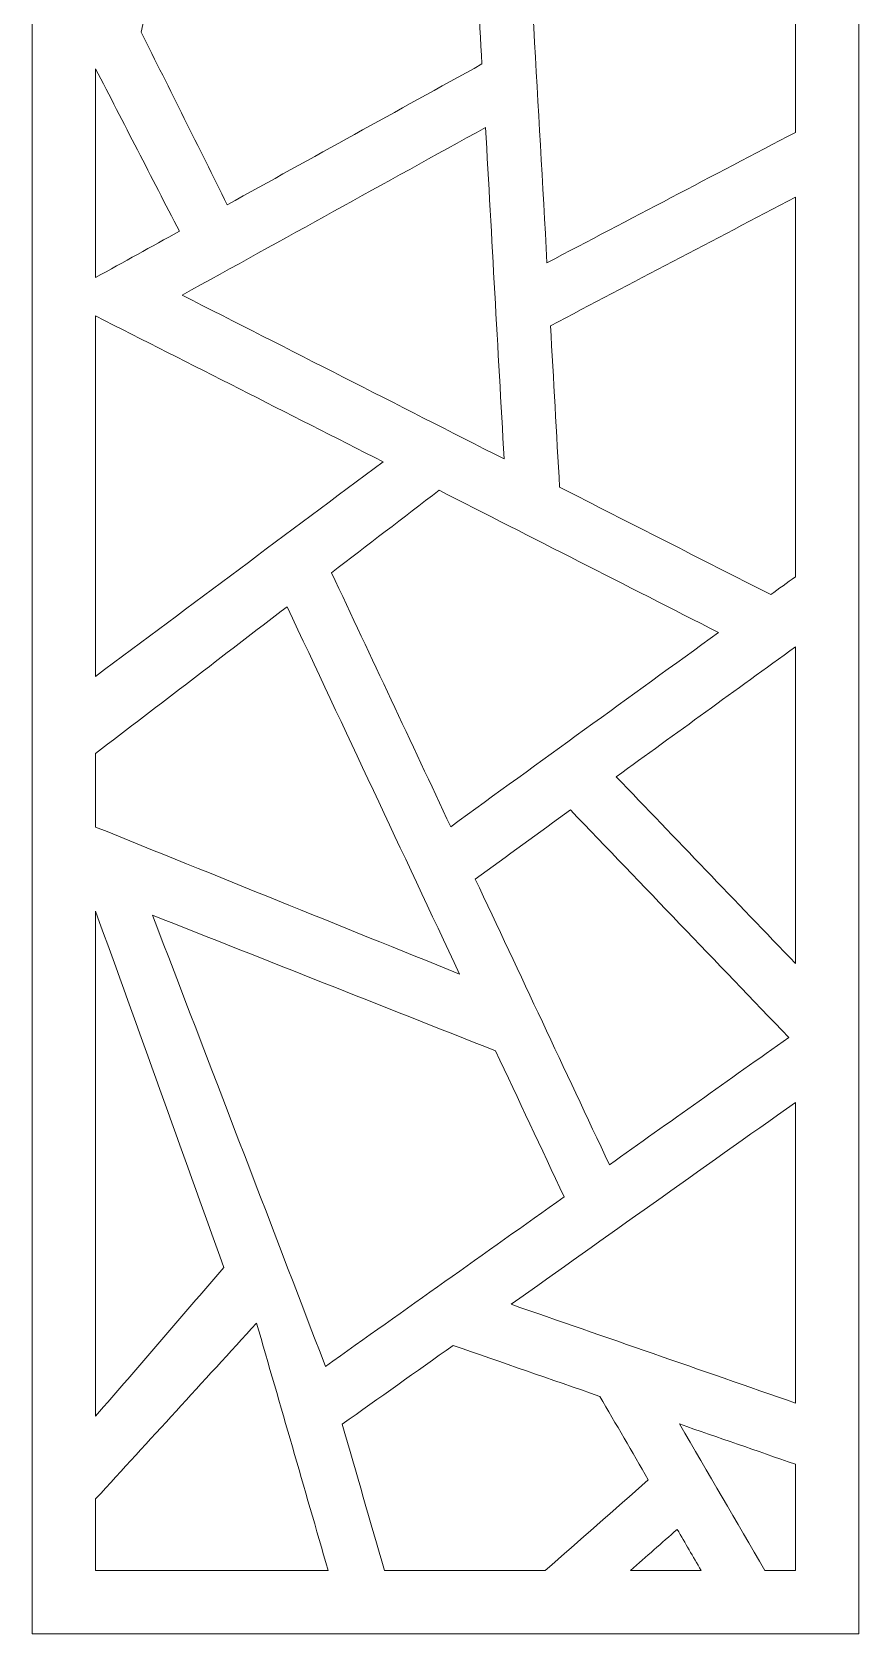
# Model space of a CAD drawing. Header units: centimetres. Extents: x 10.1 to 19.8, y -9.5 to 9.5.
# Drawn here: x 13.138 to 15.235, y -9.541 to -5.479 of the extents above; entities that cross this region are included whole.
import ezdxf

# ---------------------------------------------------------------- set-up
doc = ezdxf.new("R2010")
doc.units = ezdxf.units.CM
doc.header["$MEASUREMENT"] = 0
doc.layers.add('layer 1', color=7, linetype='Continuous')

msp = doc.modelspace()

# ---------------------------------------------------------------- linework, layer by layer
at = {"layer": 'layer 1', "color": 250, "lineweight": 9}
for points, knots in [([(15.23504, 9.45797), (15.23504, 3.12507), (15.23504, -3.2078), (15.23504, -9.54069), (15.23504, -9.54069), (14.53613, -9.54069), (13.83724, -9.54069), (13.13835, -9.54069), (13.13835, -9.54069), (13.13835, -3.2078), (13.13835, 3.12507), (13.13835, 9.45797), (13.13835, 9.45797), (13.19206, 9.45797), (13.24585, 9.45797), (13.29963, 9.45797), (13.29963, 9.45797), (13.29963, 9.42098), (13.29963, 9.38398), (13.29963, 9.34699), (13.29963, 9.34699), (13.31465, 9.38403), (13.32972, 9.42107), (13.34478, 9.45809), (13.34478, 9.45809), (13.42294, 9.45834), (13.5011, 9.45852), (13.57931, 9.45877), (13.57931, 9.45877), (13.57396, 9.44035), (13.56866, 9.42191), (13.56331, 9.40351), (13.56331, 9.40351), (13.60819, 9.42164), (13.65303, 9.43981), (13.69791, 9.45791), (13.69791, 9.45791), (13.82915, 9.45836), (13.96044, 9.45884), (14.0917, 9.45931), (14.0917, 9.45931), (13.82768, 9.35261), (13.56363, 9.24588), (13.29963, 9.13919), (13.29963, 9.13919), (13.29963, 9.07703), (13.29963, 9.01489), (13.29963, 8.95272), (13.29963, 8.95272), (13.46146, 8.82871), (13.62333, 8.70469), (13.78518, 8.58063), (13.78518, 8.58063), (13.9226, 8.8734), (14.06003, 9.16615), (14.19743, 9.4589), (14.19743, 9.4589), (14.2482, 9.45845), (14.29897, 9.45793), (14.34974, 9.45743), (14.34974, 9.45743), (14.32054, 9.39531), (14.29136, 9.33314), (14.2622, 9.27098), (14.2622, 9.27098), (14.34268, 9.2126), (14.42317, 9.15426), (14.50366, 9.0959), (14.50366, 9.0959), (14.61966, 9.21683), (14.7357, 9.33779), (14.85174, 9.45872), (14.85174, 9.45872), (14.91653, 9.45791), (14.9813, 9.45709), (15.0461, 9.45625), (15.0461, 9.45625), (14.90393, 9.30809), (14.7618, 9.1599), (14.61966, 9.01178), (14.61966, 9.01178), (14.77104, 8.90199), (14.92238, 8.79225), (15.07376, 8.68249), (15.07376, 8.68249), (15.07376, 8.94098), (15.07376, 9.19948), (15.07376, 9.45797), (15.07376, 9.45797), (15.12754, 9.45797), (15.18128, 9.45797), (15.23504, 9.45797)], [0, 0, 0, 0, 0.0416667, 0.0416667, 0.0416667, 0.0416667, 0.0833333, 0.0833333, 0.0833333, 0.0833333, 0.125, 0.125, 0.125, 0.125, 0.1666667, 0.1666667, 0.1666667, 0.1666667, 0.2083333, 0.2083333, 0.2083333, 0.2083333, 0.25, 0.25, 0.25, 0.25, 0.2916667, 0.2916667, 0.2916667, 0.2916667, 0.3333333, 0.3333333, 0.3333333, 0.3333333, 0.375, 0.375, 0.375, 0.375, 0.4166667, 0.4166667, 0.4166667, 0.4166667, 0.4583333, 0.4583333, 0.4583333, 0.4583333, 0.5, 0.5, 0.5, 0.5, 0.5416667, 0.5416667, 0.5416667, 0.5416667, 0.5833333, 0.5833333, 0.5833333, 0.5833333, 0.625, 0.625, 0.625, 0.625, 0.6666667, 0.6666667, 0.6666667, 0.6666667, 0.7083333, 0.7083333, 0.7083333, 0.7083333, 0.75, 0.75, 0.75, 0.75, 0.7916667, 0.7916667, 0.7916667, 0.7916667, 0.8333333, 0.8333333, 0.8333333, 0.8333333, 0.875, 0.875, 0.875, 0.875, 0.9166667, 0.9166667, 0.9166667, 0.9166667, 1, 1, 1, 1]), ([(13.63341, -5.91697), (13.84866, -5.79799), (14.06388, -5.67905), (14.27915, -5.56008), (14.27915, -5.56008), (14.2656, -5.31883), (14.25205, -5.0776), (14.23853, -4.83634), (14.23853, -4.83634), (14.13035, -4.8087), (14.02215, -4.781), (13.91395, -4.75338), (13.91395, -4.75338), (13.79363, -4.78736), (13.67328, -4.82134), (13.55296, -4.85537), (13.55296, -4.85537), (13.50697, -5.06328), (13.461, -5.27116), (13.41499, -5.47907), (13.41499, -5.47907), (13.48781, -5.62504), (13.56057, -5.77098), (13.63341, -5.91697)], [0, 0, 0, 0, 0.1428571, 0.1428571, 0.1428571, 0.1428571, 0.2857143, 0.2857143, 0.2857143, 0.2857143, 0.4285714, 0.4285714, 0.4285714, 0.4285714, 0.5714286, 0.5714286, 0.5714286, 0.5714286, 0.7142857, 0.7142857, 0.7142857, 0.7142857, 1, 1, 1, 1]), ([(15.07376, -5.04996), (14.84152, -4.99056), (14.60933, -4.93115), (14.37713, -4.87182), (14.37713, -4.87182), (14.39943, -5.26924), (14.4217, -5.6667), (14.44401, -6.06416), (14.44401, -6.06416), (14.65393, -5.95401), (14.86386, -5.84384), (15.07376, -5.73367), (15.07376, -5.73367), (15.07376, -5.50576), (15.07376, -5.27787), (15.07376, -5.04996)], [0, 0, 0, 0, 0.2, 0.2, 0.2, 0.2, 0.4, 0.4, 0.4, 0.4, 0.6, 0.6, 0.6, 0.6, 1, 1, 1, 1]), ([(13.29963, -6.10143), (13.37038, -6.06235), (13.44114, -6.02322), (13.51189, -5.98414), (13.51189, -5.98414), (13.44114, -5.84681), (13.37038, -5.70947), (13.29963, -5.57218), (13.29963, -5.57218), (13.29963, -5.74857), (13.29963, -5.92501), (13.29963, -6.10143)], [0, 0, 0, 0, 0.25, 0.25, 0.25, 0.25, 0.5, 0.5, 0.5, 0.5, 1, 1, 1, 1]), ([(13.51896, -6.14613), (13.79107, -6.28462), (14.06322, -6.42306), (14.33533, -6.56153), (14.33533, -6.56153), (14.31961, -6.28138), (14.30389, -6.00118), (14.28817, -5.72103), (14.28817, -5.72103), (14.03176, -5.86273), (13.77534, -6.00442), (13.51896, -6.14613)], [0, 0, 0, 0, 0.25, 0.25, 0.25, 0.25, 0.5, 0.5, 0.5, 0.5, 1, 1, 1, 1]), ([(15.07376, -5.89787), (14.8668, -6.00648), (14.65989, -6.11509), (14.45301, -6.2237), (14.45301, -6.2237), (14.46064, -6.36017), (14.4683, -6.49663), (14.47593, -6.6331), (14.47593, -6.6331), (14.65441, -6.72392), (14.83286, -6.81473), (15.01127, -6.90551), (15.01127, -6.90551), (15.03212, -6.89044), (15.05291, -6.87533), (15.07376, -6.86024), (15.07376, -6.86024), (15.07376, -6.53944), (15.07376, -6.21867), (15.07376, -5.89787)], [0, 0, 0, 0, 0.1666667, 0.1666667, 0.1666667, 0.1666667, 0.3333333, 0.3333333, 0.3333333, 0.3333333, 0.5, 0.5, 0.5, 0.5, 0.6666667, 0.6666667, 0.6666667, 0.6666667, 1, 1, 1, 1]), ([(13.29963, -7.11271), (13.54256, -6.93138), (13.78552, -6.75002), (14.02849, -6.56871), (14.02849, -6.56871), (13.78552, -6.4454), (13.54256, -6.32214), (13.29963, -6.19885), (13.29963, -6.19885), (13.29963, -6.50347), (13.29963, -6.80809), (13.29963, -7.11271)], [0, 0, 0, 0, 0.25, 0.25, 0.25, 0.25, 0.5, 0.5, 0.5, 0.5, 1, 1, 1, 1]), ([(13.89768, -6.84996), (13.99843, -7.06461), (14.0992, -7.27923), (14.19992, -7.49384), (14.19992, -7.49384), (14.42627, -7.32975), (14.6526, -7.16561), (14.87895, -7.00147), (14.87895, -7.00147), (14.64281, -6.88131), (14.40663, -6.7611), (14.17045, -6.64096), (14.17045, -6.64096), (14.07954, -6.7106), (13.9886, -6.78031), (13.89768, -6.84996)], [0, 0, 0, 0, 0.2, 0.2, 0.2, 0.2, 0.4, 0.4, 0.4, 0.4, 0.6, 0.6, 0.6, 0.6, 1, 1, 1, 1]), ([(13.29963, -7.49472), (13.60722, -7.61908), (13.91481, -7.74341), (14.22244, -7.86769), (14.22244, -7.86769), (14.07668, -7.5572), (13.93092, -7.24669), (13.78518, -6.93618), (13.78518, -6.93618), (13.62333, -7.06024), (13.46146, -7.18425), (13.29963, -7.30831), (13.29963, -7.30831), (13.29963, -7.37044), (13.29963, -7.4326), (13.29963, -7.49472)], [0, 0, 0, 0, 0.2, 0.2, 0.2, 0.2, 0.4, 0.4, 0.4, 0.4, 0.6, 0.6, 0.6, 0.6, 1, 1, 1, 1]), ([(15.07376, -7.03806), (14.92238, -7.1478), (14.77104, -7.25757), (14.61966, -7.36731), (14.61966, -7.36731), (14.77104, -7.5251), (14.92238, -7.68287), (15.07376, -7.84064), (15.07376, -7.84064), (15.07376, -7.57313), (15.07376, -7.30557), (15.07376, -7.03806)], [0, 0, 0, 0, 0.25, 0.25, 0.25, 0.25, 0.5, 0.5, 0.5, 0.5, 1, 1, 1, 1]), ([(14.6023, -8.35109), (14.75387, -8.2435), (14.90545, -8.13586), (15.05697, -8.02823), (15.05697, -8.02823), (14.87256, -7.83598), (14.68812, -7.64372), (14.50366, -7.45145), (14.50366, -7.45145), (14.42317, -7.50979), (14.34268, -7.56817), (14.2622, -7.62653), (14.2622, -7.62653), (14.37557, -7.86803), (14.48894, -8.10956), (14.6023, -8.35109)], [0, 0, 0, 0, 0.2, 0.2, 0.2, 0.2, 0.4, 0.4, 0.4, 0.4, 0.6, 0.6, 0.6, 0.6, 1, 1, 1, 1]), ([(13.29963, -8.98856), (13.40804, -8.86287), (13.51649, -8.73713), (13.62494, -8.61142), (13.62494, -8.61142), (13.51649, -8.31042), (13.40804, -8.00942), (13.29963, -7.70843), (13.29963, -7.70843), (13.29963, -8.13511), (13.29963, -8.56187), (13.29963, -8.98856)], [0, 0, 0, 0, 0.25, 0.25, 0.25, 0.25, 0.5, 0.5, 0.5, 0.5, 1, 1, 1, 1]), ([(13.4437, -7.71815), (13.58993, -8.09955), (13.73615, -8.48092), (13.88237, -8.86232), (13.88237, -8.86232), (14.08409, -8.71905), (14.28581, -8.57583), (14.48758, -8.43258), (14.48758, -8.43258), (14.42967, -8.30917), (14.37172, -8.18577), (14.31379, -8.06239), (14.31379, -8.06239), (14.02376, -7.94764), (13.73373, -7.83287), (13.4437, -7.71815)], [0, 0, 0, 0, 0.2, 0.2, 0.2, 0.2, 0.4, 0.4, 0.4, 0.4, 0.6, 0.6, 0.6, 0.6, 1, 1, 1, 1]), ([(15.07376, -8.19304), (14.83348, -8.36366), (14.59322, -8.53428), (14.35294, -8.70489), (14.35294, -8.70489), (14.59322, -8.78829), (14.83348, -8.8717), (15.07376, -8.95512), (15.07376, -8.95512), (15.07376, -8.70111), (15.07376, -8.44705), (15.07376, -8.19304)], [0, 0, 0, 0, 0.25, 0.25, 0.25, 0.25, 0.5, 0.5, 0.5, 0.5, 1, 1, 1, 1]), ([(13.88901, -9.37938), (13.82856, -9.17036), (13.76812, -8.96135), (13.70767, -8.75233), (13.70767, -8.75233), (13.57165, -8.90106), (13.43563, -9.04979), (13.29963, -9.19846), (13.29963, -9.19846), (13.29963, -9.25881), (13.29963, -9.3191), (13.29963, -9.37938), (13.29963, -9.37938), (13.49607, -9.37938), (13.69252, -9.37938), (13.88901, -9.37938)], [0, 0, 0, 0, 0.2, 0.2, 0.2, 0.2, 0.4, 0.4, 0.4, 0.4, 0.6, 0.6, 0.6, 0.6, 1, 1, 1, 1]), ([(14.43962, -9.37938), (14.52675, -9.30278), (14.61386, -9.22619), (14.70097, -9.14952), (14.70097, -9.14952), (14.65994, -9.07909), (14.61895, -9.00865), (14.57795, -8.93822), (14.57795, -8.93822), (14.454, -8.89517), (14.33008, -8.85213), (14.20613, -8.80913), (14.20613, -8.80913), (14.11236, -8.87569), (14.01852, -8.94232), (13.92476, -9.00892), (13.92476, -9.00892), (13.96046, -9.13239), (13.99619, -9.25591), (14.03187, -9.37938), (14.03187, -9.37938), (14.1678, -9.37938), (14.30373, -9.37938), (14.43962, -9.37938)], [0, 0, 0, 0, 0.1428571, 0.1428571, 0.1428571, 0.1428571, 0.2857143, 0.2857143, 0.2857143, 0.2857143, 0.4285714, 0.4285714, 0.4285714, 0.4285714, 0.5714286, 0.5714286, 0.5714286, 0.5714286, 0.7142857, 0.7142857, 0.7142857, 0.7142857, 1, 1, 1, 1]), ([(15.07376, -9.11035), (14.97584, -9.07637), (14.87793, -9.04234), (14.78003, -9.00833), (14.78003, -9.00833), (14.85199, -9.13205), (14.92398, -9.25571), (14.99598, -9.37938), (14.99598, -9.37938), (15.0219, -9.37938), (15.04782, -9.37938), (15.07376, -9.37938), (15.07376, -9.37938), (15.07376, -9.28971), (15.07376, -9.20002), (15.07376, -9.11035)], [0, 0, 0, 0, 0.2, 0.2, 0.2, 0.2, 0.4, 0.4, 0.4, 0.4, 0.6, 0.6, 0.6, 0.6, 1, 1, 1, 1]), ([(14.83472, -9.37938), (14.81456, -9.34474), (14.7944, -9.31008), (14.77426, -9.27546), (14.77426, -9.27546), (14.73484, -9.31008), (14.69542, -9.34474), (14.65604, -9.37938), (14.65604, -9.37938), (14.7156, -9.37938), (14.77518, -9.37938), (14.83472, -9.37938)], [0, 0, 0, 0, 0.25, 0.25, 0.25, 0.25, 0.5, 0.5, 0.5, 0.5, 1, 1, 1, 1])]:
    msp.add_open_spline(points, degree=3, knots=knots, dxfattribs=at)

doc.saveas('drawing.dxf')
